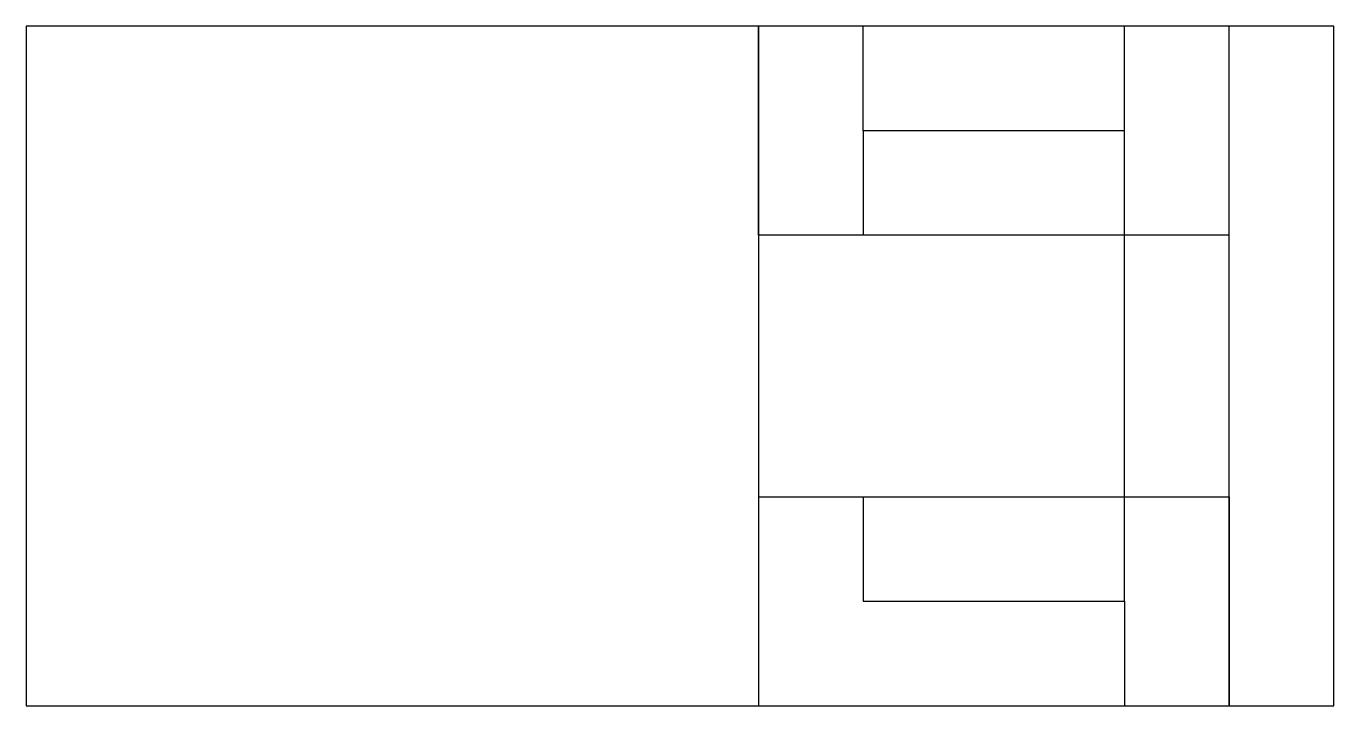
# Model space of a CAD drawing. Header units: centimetres. Extents: x 5 to 86.2, y 0.2 to 37.1.
# Drawn here: x 61.16 to 86.16, y 24.08 to 37.08 of the extents above; entities outside this region: 2.
import ezdxf

# ---------------------------------------------------------------- set-up
doc = ezdxf.new("R2010")
doc.units = ezdxf.units.CM
doc.header["$MEASUREMENT"] = 0
doc.layers.add('guide', color=250, linetype='Continuous')
doc.layers.add('platfrom', color=62, linetype='Continuous')

msp = doc.modelspace()

# ---------------------------------------------------------------- linework, layer by layer
at = {"layer": 'guide'}
msp.add_line((5, 0.185, 30), (6, 0.185, 30), dxfattribs=at)
at = {"layer": 'guide', "elevation": 30}
msp.add_lwpolyline([(6, 1.185), (14, 1.185), (14, 9.185), (6, 9.185), (6, 1.185)], dxfattribs=at)
at = {"layer": 'platfrom'}
for p, q in [((86.158, 37.082), (61.158, 37.082)), ((61.158, 37.082), (61.158, 33.082)), ((75.158, 33.082), (75.158, 37.082)), ((75.158, 37.082), (75.158, 24.082)), ((77.158, 35.082), (77.158, 37.082)), ((82.158, 35.082), (82.158, 37.082)), ((84.158, 24.082), (84.158, 37.082)), ((86.158, 24.082), (86.158, 37.082)), ((82.158, 35.082), (77.158, 35.082)), ((77.158, 35.082), (77.158, 33.082)), ((82.158, 33.082), (82.158, 35.082)), ((61.158, 33.082), (61.158, 24.082)), ((77.158, 33.082), (75.158, 33.082)), ((75.158, 33.082), (75.158, 28.082)), ((82.158, 33.082), (77.158, 33.082)), ((82.158, 28.082), (82.158, 33.082)), ((84.158, 33.082), (82.158, 33.082)), ((75.158, 28.082), (77.158, 28.082)), ((77.158, 28.082), (82.158, 28.082)), ((77.158, 28.082), (77.158, 26.082)), ((82.158, 26.082), (82.158, 28.082)), ((84.158, 28.082), (84.158, 24.082)), ((77.158, 26.082), (82.158, 26.082)), ((82.158, 26.082), (82.158, 24.082)), ((61.158, 24.082), (86.158, 24.082))]:
    msp.add_line(p, q, dxfattribs=at)
at = {"layer": 'platfrom', "extrusion": (0, -1, 0)}
for p, q in [((84.158, 28.082), (84.158, 33.082)), ((82.158, 28.082), (84.158, 28.082))]:
    msp.add_line(p, q, dxfattribs=at)

doc.saveas('drawing.dxf')
